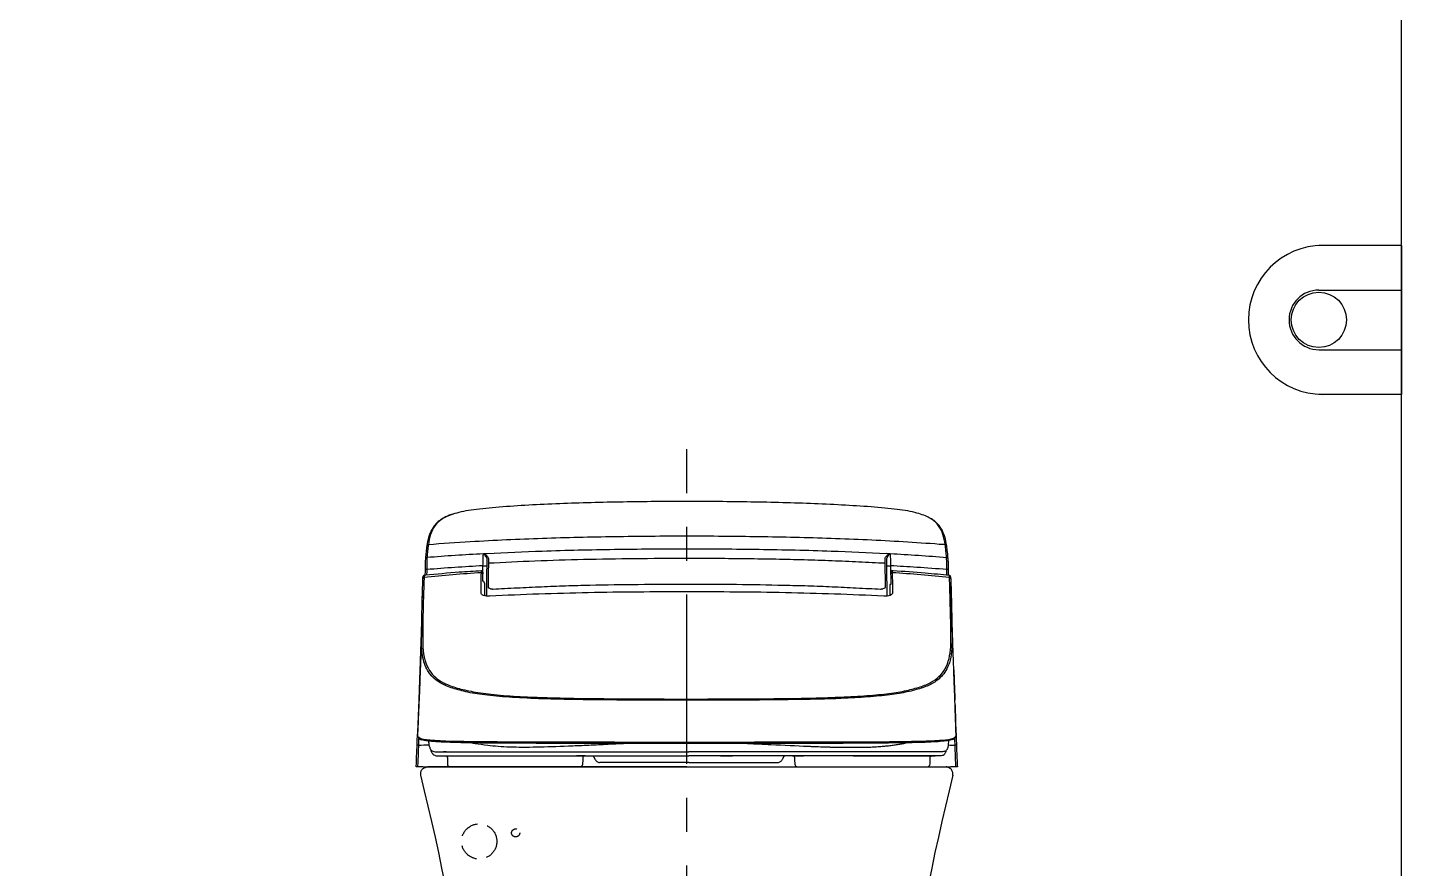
# Model space of a CAD drawing. Extents: x 5956 to 12061, y 2783 to 5292.
# Drawn here: x 10340 to 11354, y 3417 to 4038 of the extents above; entities that cross this region are included whole.
import ezdxf

# ---------------------------------------------------------------- set-up
doc = ezdxf.new("R2010")
doc.units = 0
doc.header["$LTSCALE"] = 20
doc.header["$MEASUREMENT"] = 0
doc.linetypes.add('CENTER', pattern=[2, 1.25, -0.25, 0.25, -0.25])
doc.linetypes.add('HIDDEN', pattern=[0.375, 0.25, -0.125])
doc.layers.get('0').update_dxf_attribs({"linetype": 'CONTINUOUS'})
for name, color, linetype in [('1', 7, 'CONTINUOUS'), ('4', 4, 'CONTINUOUS'), ('6', 6, 'CONTINUOUS'), ('66', 7, 'CONTINUOUS')]:
    doc.layers.add(name, color=color, linetype=linetype)

msp = doc.modelspace()

# ---------------------------------------------------------------- linework, layer by layer
at = {"color": 1, "linetype": 'CENTER', "ltscale": 5}
msp.add_line((10826.1, 3094), (10826.1, 3726.3), dxfattribs=at)
at = {"color": 7, "linetype": 'HIDDEN', "ltscale": 3}
for centre, radius in [((10672.9, 3436.8), 13), ((10699.8, 3443.1), 3)]:
    msp.add_circle(centre, radius, dxfattribs=at)
at = {"color": 7}
for centre, start, end in [((9081.6, 3098.5), 0.584, 14.0382), ((12570.7, 3098.5), 165.9618, 179.416)]:
    msp.add_arc(centre, 1595.9, start, end, dxfattribs=at)
msp.add_open_spline([(10629.8, 3485.6), (10629.8, 3485.9), (10629.7, 3486.6), (10629.7, 3487.7), (10630.1, 3488.8), (10630.7, 3489.9), (10631.6, 3490.7), (10632.6, 3491.3), (10633.7, 3491.7), (10634.4, 3491.8), (10634.7, 3491.8)], degree=3, knots=[0, 0, 0, 0, 0.114974, 0.238051, 0.367333, 0.500001, 0.632668, 0.76195, 0.885027, 1, 1, 1, 1], dxfattribs=at)
at = {"layer": '1', "color": 0, "linetype": 'Continuous'}
for p, q in [((10826.1, 3667.6), (10826.1, 3667.6)), ((10675.6, 3629), (10675.7, 3640.3)), ((10675.6, 3635.6), (10675.6, 3634.3)), ((10976.5, 3640.3), (10976.8, 3626.5)), ((10676.8, 3627.5), (10676.9, 3618.3)), ((10976.8, 3626.5), (10975.9, 3626.5)), ((10975.9, 3626.5), (10975.9, 3618.5)), ((10631.5, 3491.8), (10826.1, 3491.8)), ((10649.4, 3498.6), (10649.4, 3494)), ((10749.3, 3493.8), (10749.6, 3497)), ((10749.6, 3497), (10749.6, 3498.6)), ((10905.5, 3498.6), (10905.5, 3497)), ((10905.5, 3497), (10905.8, 3493.8)), ((11005.7, 3494), (11005.7, 3498.6))]:
    msp.add_line(p, q, dxfattribs=at)
for centre, start, end in [((10651.4, 3494), 180, 270), ((10747.3, 3494), 270, 355), ((10907.8, 3494), 185, 270), ((11003.7, 3494), 270, 0)]:
    msp.add_arc(centre, 2, start, end, dxfattribs=at)
for centre, major_axis, ratio, start_param, end_param in [((10634.5, 3645.7), (0.996, -0.085), 0.906954, 1.720585, 3.218825), ((11017.7, 3645.6), (-0.996, -0.085), 0.906975, 3.064339, 4.563118), ((10632.3, 3630.7), (0.999, -0.034), 0.896158, 1.691812, 3.142718), ((10634.2, 3637.5), (1, -0.014), 0.008726, 1.570915, 3.170336), ((10674.6, 3635.6), (-1, 0.017), 1, 3.141588, 4.82324), ((10675.7, 3640.3), (3, -0.04), 0.008726, 4.712497, 6.283185), ((10976.5, 3640.3), (-3, -0.04), 0.008726, 0, 1.570688), ((10977.6, 3635.6), (-1, -0.017), 1, 4.59077, 6.283184), ((10977.6, 3634.3), (1, 0.017), 0.905811, 1.496053, 3.141593), ((11018, 3637.5), (-1, -0.014), 0.008726, 3.112853, 4.71227), ((11019.9, 3630.7), (0.999, 0.034), 0.896158, 6.28206, 7.732966), ((10675.3, 3627.5), (1.5, 0.01), 0.99982, 6.280811, 7.85742), ((10628.1, 3507.7), (0.999, -0.039), 0.063377, 1.573245, 3.142595), ((11024.1, 3507.7), (-0.999, -0.039), 0.063377, 3.140591, 4.70994)]:
    msp.add_ellipse(centre, major_axis=major_axis, ratio=ratio, start_param=start_param, end_param=end_param, dxfattribs=at)
for points, knots in [([(10997.4, 3678.8), (10993.5, 3680), (10988.9, 3680.9), (10977.9, 3682.4), (10971.5, 3683), (10957.9, 3684.1), (10950.6, 3684.5), (10935.7, 3685.4), (10928, 3685.8), (10912.6, 3686.4), (10904.7, 3686.6), (10889.1, 3687.1), (10881.2, 3687.2), (10857.7, 3687.6), (10842, 3687.8), (10810.6, 3687.8), (10794.8, 3687.6), (10763.3, 3687.1), (10747.7, 3686.7), (10724.6, 3685.8), (10717, 3685.4), (10702, 3684.6), (10694.6, 3684.1), (10680.9, 3683), (10674.4, 3682.4), (10663.4, 3680.9), (10658.7, 3680), (10654.8, 3678.8)], [0, 0, 0, 0, 0.0625, 0.0625, 0.125, 0.125, 0.1875, 0.1875, 0.25, 0.25, 0.3125, 0.3125, 0.375, 0.375, 0.5, 0.5, 0.625, 0.625, 0.75, 0.75, 0.8125, 0.8125, 0.875, 0.875, 0.9375, 0.9375, 1, 1, 1, 1]), ([(10654.8, 3678.8), (10651, 3677.7), (10648.1, 3676.4), (10643.4, 3673.4), (10641.6, 3671.7), (10637.4, 3665.9), (10636.2, 3661.3), (10635.4, 3655.8)], [0, 0, 0, 0, 0.25, 0.25, 0.5, 0.5, 1, 1, 1, 1]), ([(10653.6, 3678.5), (10653.2, 3678.3), (10651.7, 3677.9), (10649.3, 3677), (10646.6, 3675.7), (10644.3, 3674.2), (10642.1, 3672.5), (10640.2, 3670.5), (10639, 3668.8), (10638.4, 3667.8), (10638.3, 3667.5)], [0, 0, 0, 0, 0.050617, 0.186187, 0.326082, 0.469861, 0.618907, 0.779893, 0.947737, 1, 1, 1, 1]), ([(11016.8, 3655.8), (11016, 3661.3), (11014.8, 3665.9), (11010.6, 3671.7), (11008.8, 3673.4), (11006.3, 3675), (11006.2, 3675.1), (11006, 3675.2)], [0, 0, 0, 0, 0.653192, 0.653192, 0.979788, 0.979788, 1, 1, 1, 1]), ([(11013.5, 3668.1), (11013.3, 3668.5), (11012.7, 3669.6), (11011.3, 3671.3), (11009.2, 3673.2), (11007.6, 3674.4), (11006.6, 3675), (11006.6, 3675)], [0, 0, 0, 0, 0.134632, 0.423435, 0.69843, 0.989, 1, 1, 1, 1]), ([(11016.8, 3655.8), (11015.4, 3655.9), (11013.9, 3656), (11003.6, 3656.8), (10994.7, 3657.4), (10968.2, 3659), (10950.4, 3659.8), (10914.9, 3661), (10897.1, 3661.4), (10861.6, 3661.9), (10843.9, 3662.1), (10808.3, 3662.1), (10790.6, 3661.9), (10755.1, 3661.4), (10737.3, 3661), (10701.8, 3659.8), (10684.1, 3659), (10656, 3657.3), (10645.7, 3656.6), (10635.4, 3655.8)], [0, 0, 0, 0, 0.011429, 0.011429, 0.081225, 0.081225, 0.220815, 0.220815, 0.360405, 0.360405, 0.499996, 0.499996, 0.639586, 0.639586, 0.779177, 0.779177, 0.918767, 0.918767, 1, 1, 1, 1]), ([(10633.5, 3645.7), (10633.6, 3647.3), (10633.7, 3648.9), (10634.1, 3652), (10634.3, 3653.5), (10634.5, 3654.9)], [0, 0, 0, 0, 0.500212, 0.500212, 1, 1, 1, 1]), ([(10635.4, 3655.8), (10635.4, 3655.8), (10635.4, 3655.8), (10635.2, 3654.4), (10635, 3652.9), (10634.7, 3649.8), (10634.5, 3648.2), (10634.4, 3646.6)], [0, 0, 0, 0, 0.000003, 0.000003, 0.500044, 0.500044, 1, 1, 1, 1]), ([(10678.8, 3649.4), (10692.3, 3650.2), (10705.9, 3650.7), (10737.2, 3651.8), (10754.9, 3652.2), (10790.5, 3652.7), (10808.3, 3652.8), (10843.9, 3652.8), (10861.7, 3652.7), (10897.3, 3652.2), (10915, 3651.8), (10946.3, 3650.7), (10959.9, 3650.2), (10973.4, 3649.4)], [0, 0, 0, 0, 0.137733, 0.137733, 0.318866, 0.318866, 0.5, 0.5, 0.681133, 0.681133, 0.862266, 0.862266, 1, 1, 1, 1]), ([(11017.8, 3646.5), (11017.7, 3648.2), (11017.5, 3649.8), (11017.2, 3652.9), (11017, 3654.4), (11016.8, 3655.8), (11016.8, 3655.8), (11016.8, 3655.8)], [0, 0, 0, 0, 0.499957, 0.499957, 0.999997, 0.999997, 1, 1, 1, 1]), ([(11017.7, 3654.9), (11017.9, 3653.5), (11018.1, 3652), (11018.5, 3648.9), (11018.6, 3647.3), (11018.7, 3645.7)], [0, 0, 0, 0, 0.499788, 0.499788, 1, 1, 1, 1]), ([(10633.2, 3637.5), (10633.2, 3639.2), (10633.2, 3640.9), (10633.3, 3643.8), (10633.4, 3644.9), (10633.5, 3645.7)], [0, 0, 0, 0, 0.5, 0.5, 1, 1, 1, 1]), ([(10634.4, 3646.6), (10634.3, 3645.8), (10634.3, 3644.5), (10634.2, 3641.3), (10634.2, 3639.4), (10634.2, 3637.5)], [0, 0, 0, 0, 0.5, 0.5, 1, 1, 1, 1]), ([(10675.7, 3640.3), (10675.8, 3642.2), (10675.8, 3644), (10675.9, 3647.2), (10676, 3648.5), (10676, 3649.3)], [0, 0, 0, 0, 0.5, 0.5, 1, 1, 1, 1]), ([(10676, 3649.3), (10676.9, 3648.8), (10677.8, 3648.2), (10679.2, 3647), (10679.7, 3646.3), (10679.7, 3645.5)], [0, 0, 0, 0, 0.5, 0.5, 1, 1, 1, 1]), ([(10678.8, 3644.7), (10678.8, 3645.6), (10678.4, 3646.4), (10677.3, 3648), (10676.6, 3648.7), (10676, 3649.3)], [0, 0, 0, 0, 0.5, 0.5, 1, 1, 1, 1]), ([(10972.5, 3642.1), (10966.1, 3642.4), (10953, 3643.1), (10933.1, 3643.9), (10912.7, 3644.6), (10891.7, 3645.1), (10870.4, 3645.4), (10848.5, 3645.6), (10820.8, 3645.7), (10787.9, 3645.5), (10750.5, 3644.9), (10714.5, 3643.8), (10691.1, 3642.7), (10679.7, 3642.1)], [0, 0, 0, 0, 0.066191, 0.133976, 0.203874, 0.275483, 0.348428, 0.423009, 0.499413, 0.631812, 0.760009, 0.882497, 1, 1, 1, 1]), ([(10679.7, 3645.5), (10679.7, 3645.3), (10679.7, 3645), (10679.7, 3644.3), (10679.7, 3643.8), (10679.7, 3643), (10679.7, 3642.5), (10679.7, 3642.1)], [0, 0, 0, 0, 0.251915, 0.251915, 0.625957, 0.625957, 1, 1, 1, 1]), ([(10972.5, 3645.5), (10972.5, 3646.3), (10973, 3647), (10974.4, 3648.2), (10975.3, 3648.8), (10976.2, 3649.3)], [0, 0, 0, 0, 0.5, 0.5, 1, 1, 1, 1]), ([(10972.5, 3642.1), (10972.5, 3642.4), (10972.5, 3642.7), (10972.5, 3643.8), (10972.5, 3644.7), (10972.5, 3645.5)], [0, 0, 0, 0, 0.251899, 0.251899, 1, 1, 1, 1]), ([(10976.2, 3649.3), (10975.6, 3648.7), (10974.9, 3648), (10973.9, 3646.4), (10973.4, 3645.6), (10973.4, 3644.7)], [0, 0, 0, 0, 0.5, 0.5, 1, 1, 1, 1]), ([(10976.2, 3649.3), (10976.2, 3648.5), (10976.3, 3647.2), (10976.4, 3644), (10976.4, 3642.2), (10976.5, 3640.3)], [0, 0, 0, 0, 0.5, 0.5, 1, 1, 1, 1]), ([(11018, 3637.5), (11018, 3639.4), (11018, 3641.3), (11017.9, 3644.5), (11017.9, 3645.7), (11017.8, 3646.5)], [0, 0, 0, 0, 0.5, 0.5, 1, 1, 1, 1]), ([(11018.7, 3645.7), (11018.8, 3644.9), (11018.9, 3643.8), (11019, 3640.9), (11019, 3639.2), (11019, 3637.5)], [0, 0, 0, 0, 0.5, 0.5, 1, 1, 1, 1]), ([(10633.1, 3566.7), (10631.6, 3570.3), (10630.8, 3574.4), (10630.3, 3582.5), (10630.3, 3586.2), (10630.4, 3594.1), (10630.5, 3598.2), (10630.7, 3611.3), (10631, 3620.8), (10631.3, 3630.7)], [0, 0, 0, 0, 0.255854, 0.255854, 0.44189, 0.44189, 0.627927, 0.627927, 1, 1, 1, 1]), ([(10632.2, 3631.6), (10631.9, 3621.7), (10631.6, 3612.2), (10631.3, 3599.2), (10631.3, 3595), (10631.2, 3587.2), (10631.1, 3583.5), (10631.8, 3573.3), (10633.3, 3567.7), (10638.6, 3559.3), (10642, 3556.3), (10646.5, 3553.9)], [0, 0, 0, 0, 0.261212, 0.261212, 0.391818, 0.391818, 0.522425, 0.522425, 0.783637, 0.783637, 1, 1, 1, 1]), ([(10632.2, 3633.1), (10632.1, 3633.1), (10632, 3633), (10631.7, 3632.9), (10631.6, 3632.7), (10631.5, 3632.6), (10631.4, 3632.4), (10631.4, 3632.3), (10631.4, 3632.3), (10631.4, 3632.2), (10631.4, 3632.2), (10631.4, 3632.2), (10631.4, 3632.2), (10631.4, 3632.1), (10631.4, 3632.1)], [0, 0, 0, 0, 0.10738, 0.207075, 0.291167, 0.361566, 0.417774, 0.456068, 0.4766, 0.494945, 0.521947, 0.577356, 0.756923, 1, 1, 1, 1]), ([(10674.5, 3636.5), (10669.1, 3636.2), (10655.3, 3635.3), (10641.2, 3634.1), (10632.6, 3633.2), (10632.3, 3633.2)], [0, 0, 0, 0, 0.385248, 0.978914, 1, 1, 1, 1]), ([(11018, 3637.5), (11010.6, 3638.1), (11003.2, 3638.6), (10989.4, 3639.5), (10982.9, 3639.9), (10976.5, 3640.3)], [0, 0, 0, 0, 0.535674, 0.535674, 1, 1, 1, 1]), ([(11019.9, 3633.2), (11014, 3633.7), (11000.2, 3635), (10986.1, 3636.1), (10977.9, 3636.6), (10977.7, 3636.6)], [0, 0, 0, 0, 0.422631, 0.982017, 1, 1, 1, 1]), ([(11019, 3637.5), (11019, 3636.8), (11019, 3636.2), (11019.1, 3634.7), (11019.1, 3634), (11019.1, 3633.2)], [0, 0, 0, 0, 0.46814, 0.46814, 1, 1, 1, 1]), ([(11020.8, 3632.1), (11020.8, 3632.1), (11020.8, 3632.1), (11020.8, 3632.2), (11020.8, 3632.2), (11020.8, 3632.2), (11020.8, 3632.3), (11020.8, 3632.4), (11020.7, 3632.6), (11020.6, 3632.8), (11020.3, 3633), (11020.1, 3633.1), (11020, 3633.1)], [0, 0, 0, 0, 0.217421, 0.441288, 0.500545, 0.534316, 0.555505, 0.579757, 0.643617, 0.773985, 0.887358, 1, 1, 1, 1]), ([(10679.4, 3624.5), (10679.4, 3624.5), (10679.5, 3624.3), (10679.7, 3624.1), (10680.1, 3623.8), (10680.8, 3623.5), (10681.6, 3623.3), (10682.1, 3623.2), (10682.6, 3623.1), (10683, 3623.1), (10683.1, 3623.1)], [0, 0, 0, 0, 0.092648, 0.192303, 0.3025, 0.586789, 0.698617, 0.817948, 0.923745, 1, 1, 1, 1]), ([(10971.5, 3617.8), (10959.4, 3618.5), (10947.3, 3619), (10923.1, 3619.8), (10911, 3620.1), (10874.6, 3620.9), (10850.4, 3621), (10801.9, 3621), (10777.6, 3620.9), (10741.2, 3620.1), (10729.1, 3619.8), (10704.9, 3619), (10692.8, 3618.5), (10680.7, 3617.8)], [0, 0, 0, 0, 0.125, 0.125, 0.25, 0.25, 0.5, 0.5, 0.75, 0.75, 0.875, 0.875, 1, 1, 1, 1]), ([(10683.1, 3623.1), (10685.9, 3623.3), (10691.9, 3623.6), (10703.8, 3624.1), (10718.8, 3624.9), (10733.7, 3625.5), (10745.7, 3625.8), (10775.4, 3626.5), (10814.5, 3626.9), (10862.2, 3626.7), (10889, 3626.2), (10906.5, 3625.8), (10918.5, 3625.5), (10933.4, 3624.9), (10948.4, 3624.1), (10960.3, 3623.5), (10966.3, 3623.3), (10969.1, 3623.1)], [0, 0, 0, 0, 0.029831, 0.062543, 0.125097, 0.187627, 0.218876, 0.250123, 0.499987, 0.628375, 0.749862, 0.781072, 0.812356, 0.874894, 0.937459, 0.970167, 1, 1, 1, 1]), ([(10969.1, 3623.1), (10969.2, 3623.1), (10969.6, 3623.1), (10970.1, 3623.2), (10970.6, 3623.3), (10971.4, 3623.5), (10972.2, 3623.8), (10972.7, 3624.2), (10972.7, 3624.4), (10972.8, 3624.5)], [0, 0, 0, 0, 0.075645, 0.181402, 0.299122, 0.412119, 0.695985, 0.857094, 1, 1, 1, 1]), ([(10630.9, 3618.5), (10630.9, 3618.5), (10630.9, 3618.5), (10630.9, 3618.4), (10630.9, 3618.4), (10630.9, 3618.2), (10630.9, 3618.1), (10630.9, 3617.9), (10630.9, 3617.8), (10630.9, 3617.6), (10630.9, 3617.5), (10630.9, 3617.3), (10630.9, 3617.2), (10630.9, 3617), (10630.9, 3616.9), (10630.9, 3616.7), (10630.9, 3616.6), (10630.9, 3616.5), (10630.9, 3616.5), (10630.9, 3616.5), (10630.9, 3616.5), (10630.9, 3616.5)], [0, 0, 0, 0, 0.107366, 0.107366, 0.214731, 0.214731, 0.322124, 0.322124, 0.429574, 0.429574, 0.537075, 0.537075, 0.6446, 0.6446, 0.752109, 0.752109, 0.85957, 0.85957, 0.966973, 0.966973, 1, 1, 1, 1]), ([(10680.7, 3617.8), (10678.9, 3617.7), (10677.2, 3617.9), (10674.8, 3618.9), (10674.2, 3619.6), (10674.3, 3620.3)], [0, 0, 0, 0, 0.5, 0.5, 1, 1, 1, 1]), ([(10978, 3620.3), (10978, 3619.6), (10977.4, 3618.9), (10975, 3618), (10973.3, 3617.7), (10971.5, 3617.8)], [0, 0, 0, 0, 0.5, 0.5, 1, 1, 1, 1]), ([(11006.1, 3554.1), (11008.4, 3555.4), (11010.5, 3556.8), (11015.9, 3562), (11018.3, 3566.4), (11020.3, 3574.5), (11020.7, 3577.4), (11021.1, 3583.7), (11021, 3587.1), (11020.9, 3598), (11020.8, 3606), (11020.5, 3614.6)], [0, 0, 0, 0, 0.137218, 0.137218, 0.424812, 0.424812, 0.568609, 0.568609, 0.712406, 0.712406, 1, 1, 1, 1]), ([(11021.4, 3613.5), (11021.6, 3604.9), (11021.8, 3596.9), (11021.9, 3586.1), (11021.9, 3582.6), (11021.5, 3576.3), (11021.1, 3573.4), (11020.1, 3569.4), (11019.7, 3568.1), (11019.2, 3566.9)], [0, 0, 0, 0, 0.444863, 0.444863, 0.667294, 0.667294, 0.889726, 0.889726, 1, 1, 1, 1]), ([(11021.4, 3613.5), (11021.4, 3613.7), (11021.4, 3613.8), (11021.3, 3614), (11021.2, 3614.2), (11021, 3614.4), (11020.9, 3614.4), (11020.7, 3614.5), (11020.6, 3614.6), (11020.5, 3614.6)], [0, 0, 0, 0, 0.266094, 0.266094, 0.532998, 0.532998, 0.785782, 0.785782, 1, 1, 1, 1]), ([(11022.8, 3573.7), (11022.7, 3575.9), (11022.6, 3578), (11022.2, 3591.3), (11021.8, 3602.4), (11021.4, 3613.5)], [0, 0, 0, 0, 0.16372, 0.16372, 1, 1, 1, 1]), ([(10630.5, 3605.1), (10630.4, 3600.1), (10630.2, 3595.2), (10629.9, 3585.5), (10629.7, 3580.7), (10629.4, 3571.9), (10629.3, 3567.7), (10629, 3560), (10628.9, 3556.6), (10628.8, 3553.6)], [0, 0, 0, 0, 0.25, 0.25, 0.5, 0.5, 0.75, 0.75, 1, 1, 1, 1]), ([(10630.4, 3595.9), (10630.4, 3593.8), (10630.3, 3590.1), (10630.1, 3584.5), (10630, 3579.4), (10629.8, 3573.4), (10629.5, 3566.5), (10629.2, 3558.5), (10628.9, 3550.4), (10628.5, 3541.4), (10628.1, 3531.4), (10627.7, 3522.7), (10627.5, 3517.6), (10627.4, 3516.1)], [0, 0, 0, 0, 0.119074, 0.200684, 0.275859, 0.345698, 0.44284, 0.5341, 0.622518, 0.710308, 0.82851, 0.948889, 1, 1, 1, 1]), ([(10826.1, 3541.1), (10814.7, 3541.1), (10803.6, 3541.1), (10787.2, 3541.1), (10781.8, 3541.2), (10771.1, 3541.2), (10765.8, 3541.3), (10750.6, 3541.4), (10741.1, 3541.6), (10727.9, 3541.8), (10723.7, 3542), (10715.7, 3542.2), (10711.9, 3542.4), (10700.8, 3542.9), (10694, 3543.3), (10681.7, 3544.4), (10676.2, 3545), (10669, 3546.1), (10666.7, 3546.5), (10662.5, 3547.4), (10660.6, 3547.9), (10655, 3549.3), (10651.6, 3550.4), (10642.7, 3554.1), (10638.3, 3557.5), (10634.5, 3563.5), (10633.7, 3565.1), (10633.1, 3566.7)], [0, 0, 0, 0, 0.09412, 0.09412, 0.14118, 0.14118, 0.18824, 0.18824, 0.282361, 0.282361, 0.329421, 0.329421, 0.376481, 0.376481, 0.470601, 0.470601, 0.564721, 0.564721, 0.611781, 0.611781, 0.658841, 0.658841, 0.752962, 0.752962, 0.941202, 0.941202, 1, 1, 1, 1]), ([(11019.2, 3566.9), (11017.8, 3563.2), (11015.8, 3560.1), (11011.1, 3555.7), (11008.9, 3554.2), (11003.9, 3551.6), (11001, 3550.5), (10994.7, 3548.6), (10991.3, 3547.7), (10983.5, 3546.1), (10979, 3545.4), (10969, 3544.2), (10963.4, 3543.7), (10951.1, 3542.9), (10944.5, 3542.5), (10933.8, 3542.1), (10930.1, 3542), (10922.4, 3541.8), (10918.3, 3541.7), (10905.6, 3541.5), (10896.6, 3541.4), (10882.3, 3541.2), (10877.3, 3541.2), (10867.3, 3541.2), (10862.3, 3541.1), (10847, 3541.1), (10836.6, 3541.1), (10826.1, 3541.1)], [0, 0, 0, 0, 0.130755, 0.130755, 0.217679, 0.217679, 0.304604, 0.304604, 0.391528, 0.391528, 0.478453, 0.478453, 0.565377, 0.565377, 0.652302, 0.652302, 0.695764, 0.695764, 0.739226, 0.739226, 0.826151, 0.826151, 0.869613, 0.869613, 0.913075, 0.913075, 1, 1, 1, 1]), ([(11024.4, 3527.8), (11024.3, 3531.8), (11024, 3540.8), (11023.6, 3551.8), (11023.3, 3558.7), (11023.3, 3560.7)], [0, 0, 0, 0, 0.360507, 0.814913, 1, 1, 1, 1]), ([(10628.8, 3553.6), (10628.6, 3550.3), (10628.5, 3547.1), (10628.3, 3540.9), (10628.2, 3537.9), (10627.9, 3530), (10627.7, 3526), (10627.5, 3520.4), (10627.4, 3518.4), (10627.4, 3515.7), (10627.3, 3514.9), (10627.7, 3514.3)], [0, 0, 0, 0, 0.125455, 0.125455, 0.250911, 0.250911, 0.501822, 0.501822, 0.752733, 0.752733, 1, 1, 1, 1]), ([(10646.5, 3553.9), (10647.4, 3553.5), (10648.4, 3553), (10652.4, 3551.3), (10655.7, 3550.3), (10661.3, 3548.8), (10663.2, 3548.4), (10667.4, 3547.5), (10669.6, 3547.1), (10676.8, 3546), (10682.3, 3545.3), (10694.6, 3544.2), (10701.3, 3543.8), (10712.3, 3543.3), (10716.2, 3543.2), (10724.1, 3542.9), (10728.3, 3542.8), (10741.4, 3542.5), (10750.9, 3542.3), (10766, 3542.2), (10771.3, 3542.1), (10781.9, 3542.1), (10787.3, 3542), (10803.7, 3542), (10814.8, 3541.9), (10826.1, 3541.9)], [0, 0, 0, 0, 0.041157, 0.041157, 0.161013, 0.161013, 0.22094, 0.22094, 0.280868, 0.280868, 0.400723, 0.400723, 0.520579, 0.520579, 0.580506, 0.580506, 0.640434, 0.640434, 0.760289, 0.760289, 0.820217, 0.820217, 0.880145, 0.880145, 1, 1, 1, 1]), ([(10826.1, 3541.9), (10836.6, 3541.9), (10847, 3542), (10862.2, 3542), (10867.2, 3542), (10877.2, 3542.1), (10882.1, 3542.1), (10896.4, 3542.3), (10905.3, 3542.4), (10918, 3542.6), (10922.1, 3542.7), (10929.8, 3542.9), (10933.5, 3543.1), (10944.1, 3543.5), (10950.7, 3543.8), (10962.9, 3544.7), (10968.5, 3545.2), (10978.5, 3546.4), (10982.9, 3547.1), (10990.7, 3548.7), (10994, 3549.6), (11000.3, 3551.5), (11003.2, 3552.6), (11005.8, 3554), (11005.9, 3554), (11006.1, 3554.1)], [0, 0, 0, 0, 0.110549, 0.110549, 0.165824, 0.165824, 0.221098, 0.221098, 0.331647, 0.331647, 0.386922, 0.386922, 0.442197, 0.442197, 0.552746, 0.552746, 0.663295, 0.663295, 0.773844, 0.773844, 0.884393, 0.884393, 0.994942, 0.994942, 1, 1, 1, 1]), ([(11024.7, 3514.6), (11024.9, 3515.2), (11024.8, 3516), (11024.8, 3518.5), (11024.7, 3520.4), (11024.6, 3524.3), (11024.5, 3525.9), (11024.4, 3527.7)], [0, 0, 0, 0, 0.380789, 0.380789, 0.794286, 0.794286, 1, 1, 1, 1]), ([(11024.8, 3516.6), (11024.8, 3516.6), (11024.8, 3516.6), (11024.8, 3516.9), (11024.8, 3517.7), (11024.7, 3519), (11024.7, 3520.4), (11024.7, 3521.4), (11024.7, 3521.7)], [0, 0, 0, 0, 0.058926, 0.262536, 0.473047, 0.694335, 0.93103, 1, 1, 1, 1]), ([(10627.1, 3507.7), (10627.1, 3510), (10627.2, 3512.2), (10627.3, 3514.7), (10627.4, 3515.4), (10627.4, 3516)], [0, 0, 0, 0, 0.710358, 0.710358, 1, 1, 1, 1]), ([(10627.7, 3514.3), (10627.8, 3513.7), (10628, 3513.3), (10628.6, 3512.7), (10629.4, 3512.2), (10630, 3512), (10630.4, 3511.9)], [0, 0, 0, 0, 0.005811, 0.414191, 0.824616, 1, 1, 1, 1]), ([(10627.7, 3514.3), (10627.7, 3514.3), (10627.7, 3514.3), (10628.5, 3513), (10630.5, 3512.5), (10637.4, 3511.6), (10642.2, 3511.3), (10651.5, 3510.9), (10654.9, 3510.8), (10662.4, 3510.7), (10666.7, 3510.6), (10676.7, 3510.5), (10682.3, 3510.5), (10694.9, 3510.4), (10701.7, 3510.3), (10716.4, 3510.3), (10724.2, 3510.3), (10741.8, 3510.3), (10751.3, 3510.3), (10771.3, 3510.2), (10782.1, 3510.2), (10803.8, 3510.2), (10814.8, 3510.2), (10826.1, 3510.2)], [0, 0, 0, 0, 0.001209, 0.001209, 0.167674, 0.167674, 0.334139, 0.334139, 0.417372, 0.417372, 0.500604, 0.500604, 0.583837, 0.583837, 0.66707, 0.66707, 0.750302, 0.750302, 0.833535, 0.833535, 0.916767, 0.916767, 1, 1, 1, 1]), ([(10826.1, 3509.1), (10814.9, 3509.1), (10803.8, 3509.1), (10782.2, 3509.1), (10771.4, 3509.1), (10751.4, 3509.1), (10742, 3509.2), (10724.5, 3509.2), (10716.7, 3509.2), (10702, 3509.3), (10695.3, 3509.3), (10682.8, 3509.4), (10677.2, 3509.4), (10667.3, 3509.6), (10663, 3509.6), (10655.6, 3509.8), (10652.2, 3509.9), (10643, 3510.2), (10638.2, 3510.5), (10633, 3511.2), (10631.5, 3511.5), (10630.4, 3511.9)], [0, 0, 0, 0, 0.090047, 0.090047, 0.180093, 0.180093, 0.27014, 0.27014, 0.360186, 0.360186, 0.450233, 0.450233, 0.54028, 0.54028, 0.630326, 0.630326, 0.720373, 0.720373, 0.900466, 0.900466, 1, 1, 1, 1]), ([(10636.4, 3506.4), (10636.2, 3506.7), (10636.1, 3507.1), (10635.9, 3508.4), (10635.8, 3509.5), (10635.8, 3510.8)], [0, 0, 0, 0, 0.317262, 0.317262, 1, 1, 1, 1]), ([(10785.7, 3509.3), (10784.2, 3509.2), (10777.6, 3508.9), (10766.2, 3508.3), (10751.9, 3507.6), (10734.1, 3506.9), (10718.6, 3506.3), (10704.8, 3506.2), (10695.3, 3506.4), (10686.7, 3506.8), (10678.2, 3507.7), (10671.8, 3508.6), (10668.3, 3509.3), (10667.4, 3509.4)], [0, 0, 0, 0, 0.02526, 0.114515, 0.204018, 0.294134, 0.474171, 0.563887, 0.654216, 0.742676, 0.835114, 0.958645, 1, 1, 1, 1]), ([(10826.1, 3510.2), (10836.6, 3510.2), (10847.1, 3510.2), (10867.5, 3510.2), (10877.4, 3510.2), (10896.3, 3510.3), (10905.5, 3510.3), (10918, 3510.3), (10922, 3510.3), (10929.7, 3510.3), (10933.3, 3510.3), (10943.9, 3510.3), (10950.6, 3510.3), (10963, 3510.4), (10968.7, 3510.4), (10978.9, 3510.5), (10983.5, 3510.6), (10991.6, 3510.7), (10995.1, 3510.8), (11004.7, 3511), (11010, 3511.3), (11018.2, 3511.9), (11021.1, 3512.3), (11023.8, 3513.4), (11024.3, 3513.9), (11024.6, 3514.5), (11024.7, 3514.6), (11024.7, 3514.6)], [0, 0, 0, 0, 0.076458, 0.076458, 0.152916, 0.152916, 0.229374, 0.229374, 0.267603, 0.267603, 0.305831, 0.305831, 0.382289, 0.382289, 0.458747, 0.458747, 0.535205, 0.535205, 0.611663, 0.611663, 0.764579, 0.764579, 0.917494, 0.917494, 0.993952, 0.993952, 1, 1, 1, 1]), ([(11022.2, 3512.1), (11022.1, 3512.1), (11022, 3512), (11020.2, 3511.3), (11017.3, 3510.9), (11009.1, 3510.2), (11003.9, 3510), (10994.3, 3509.7), (10990.9, 3509.7), (10982.8, 3509.5), (10978.2, 3509.5), (10968, 3509.4), (10962.4, 3509.3), (10950.1, 3509.3), (10943.4, 3509.2), (10932.9, 3509.2), (10929.2, 3509.2), (10921.7, 3509.2), (10917.7, 3509.2), (10905.2, 3509.2), (10896.1, 3509.1), (10877.2, 3509.1), (10867.4, 3509.1), (10847, 3509.1), (10836.6, 3509.1), (10826.1, 3509.1)], [0, 0, 0, 0, 0.008186, 0.008186, 0.173488, 0.173488, 0.338791, 0.338791, 0.421442, 0.421442, 0.504093, 0.504093, 0.586744, 0.586744, 0.669395, 0.669395, 0.710721, 0.710721, 0.752047, 0.752047, 0.834698, 0.834698, 0.917349, 0.917349, 1, 1, 1, 1]), ([(10871, 3509.2), (10876.8, 3508.9), (10882.6, 3508.6), (10897.8, 3507.9), (10907.1, 3507.4), (10916.6, 3507.1), (10917.7, 3507), (10919.7, 3506.9), (10920.7, 3506.9), (10923.8, 3506.8), (10925.8, 3506.7), (10928.7, 3506.6), (10929.6, 3506.6), (10931.6, 3506.5), (10932.5, 3506.5), (10935.3, 3506.4), (10937.1, 3506.4), (10939.8, 3506.3), (10940.7, 3506.3), (10942.4, 3506.3), (10943.3, 3506.3), (10945.8, 3506.3), (10947.5, 3506.3), (10952.5, 3506.3), (10955.6, 3506.3), (10959.4, 3506.4), (10960.2, 3506.4), (10961.6, 3506.5), (10962.3, 3506.5), (10964.5, 3506.6), (10965.9, 3506.7), (10967.9, 3506.9), (10968.6, 3506.9), (10969.9, 3507), (10970.6, 3507.1), (10971.9, 3507.2), (10972.5, 3507.2), (10973.7, 3507.4), (10974.4, 3507.4), (10975.6, 3507.6), (10976.2, 3507.6), (10977.3, 3507.8), (10977.9, 3507.8), (10979.6, 3508.1), (10980.7, 3508.2), (10982.4, 3508.5), (10982.9, 3508.6), (10983.9, 3508.7), (10984.4, 3508.8), (10985.4, 3509), (10985.9, 3509.1), (10986.9, 3509.3), (10987.4, 3509.3), (10987.9, 3509.5), (10988, 3509.5), (10988.1, 3509.5)], [0, 0, 0, 0, 0.103576, 0.103576, 0.28214, 0.28214, 0.30446, 0.30446, 0.326781, 0.326781, 0.371422, 0.371422, 0.393742, 0.393742, 0.416063, 0.416063, 0.460704, 0.460704, 0.483024, 0.483024, 0.505344, 0.505344, 0.549985, 0.549985, 0.639267, 0.639267, 0.661588, 0.661588, 0.683908, 0.683908, 0.728549, 0.728549, 0.750869, 0.750869, 0.77319, 0.77319, 0.79551, 0.79551, 0.817831, 0.817831, 0.840151, 0.840151, 0.862472, 0.862472, 0.907113, 0.907113, 0.929433, 0.929433, 0.951753, 0.951753, 0.974074, 0.974074, 0.996394, 0.996394, 1, 1, 1, 1]), ([(11018.9, 3506.3), (11019, 3506.7), (11019.1, 3507), (11019.4, 3508.5), (11019.4, 3509.7), (11019.4, 3511.2)], [0, 0, 0, 0, 0.300296, 0.300296, 1, 1, 1, 1]), ([(11022.2, 3512.1), (11022.9, 3512.3), (11023.5, 3512.6), (11024.2, 3513.3), (11024.5, 3513.9), (11024.7, 3514.6)], [0, 0, 0, 0, 0.300811, 0.686935, 1, 1, 1, 1]), ([(11024.7, 3518.1), (11024.8, 3517.3), (11024.8, 3515.8), (11025, 3512.2), (11025.1, 3510), (11025.1, 3507.7)], [0, 0, 0, 0, 0.5, 0.5, 1, 1, 1, 1]), ([(10626.4, 3491.8), (10626.5, 3492.4), (10626.5, 3493.1), (10626.6, 3496.4), (10626.7, 3499.1), (10626.9, 3503.7), (10627, 3505.7), (10627.1, 3507.7)], [0, 0, 0, 0, 0.124882, 0.124882, 0.624411, 0.624411, 1, 1, 1, 1]), ([(10628.1, 3507.7), (10627.9, 3504), (10627.8, 3500.3), (10627.6, 3495), (10627.5, 3493.4), (10627.4, 3491.8)], [0, 0, 0, 0, 0.697255, 0.697255, 1, 1, 1, 1]), ([(10636.4, 3506.4), (10636.5, 3505.9), (10636.6, 3505.3), (10637.1, 3504.6), (10637.8, 3503.8), (10638.2, 3503.6), (10638.8, 3503.4)], [0, 0, 0, 0, 0.065069, 0.451995, 0.824419, 1, 1, 1, 1]), ([(10638.3, 3502), (10638.6, 3501.5), (10639, 3501), (10639.5, 3500.7), (10640.4, 3500.3), (10640.4, 3500.3)], [0, 0, 0, 0, 0.170114, 0.906849, 1, 1, 1, 1]), ([(10638.8, 3503.4), (10639.7, 3503), (10640.8, 3503), (10645.3, 3503), (10649.6, 3503), (10658.1, 3503), (10661.2, 3503), (10668.4, 3503), (10672.5, 3503), (10681.9, 3503), (10687.2, 3503), (10698.9, 3503), (10705.5, 3503), (10719.7, 3503), (10727.3, 3503), (10739.9, 3503), (10744.3, 3503), (10753.5, 3503), (10758.3, 3503), (10773.2, 3503), (10783.5, 3503), (10799.8, 3503), (10805.4, 3503), (10816.4, 3503), (10822, 3503), (10827.6, 3503)], [0, 0, 0, 0, 0.090537, 0.090537, 0.27243, 0.27243, 0.363376, 0.363376, 0.454322, 0.454322, 0.545269, 0.545269, 0.636215, 0.636215, 0.727161, 0.727161, 0.772634, 0.772634, 0.818107, 0.818107, 0.909054, 0.909054, 0.954527, 0.954527, 1, 1, 1, 1]), ([(10640.4, 3500.3), (10640.9, 3500.1), (10641.4, 3500), (10643.3, 3500), (10644.8, 3500), (10650.1, 3500), (10654.9, 3500), (10666.8, 3500), (10674.2, 3500), (10693.4, 3500), (10705.2, 3500), (10725.9, 3500), (10733.3, 3500), (10749.6, 3500), (10758.5, 3500), (10777.1, 3500), (10787, 3500), (10807, 3500), (10817.2, 3500), (10827.5, 3500)], [0, 0, 0, 0, 0.048511, 0.048511, 0.13501, 0.13501, 0.308008, 0.308008, 0.481006, 0.481006, 0.654004, 0.654004, 0.740503, 0.740503, 0.827002, 0.827002, 0.913501, 0.913501, 1, 1, 1, 1]), ([(10648.7, 3499.9), (10648.7, 3499.9), (10648.7, 3499.9), (10648.7, 3499.9), (10648.9, 3499.8), (10649, 3499.6), (10649.2, 3499.4), (10649.4, 3499), (10649.4, 3498.8), (10649.4, 3498.6)], [0, 0, 0, 0, 0.03972, 0.228342, 0.39677, 0.551956, 0.701391, 0.850458, 1, 1, 1, 1]), ([(10694.8, 3500), (10695.3, 3500), (10696.2, 3500), (10698.2, 3500), (10699.9, 3500), (10701.1, 3500), (10701.2, 3500)], [0, 0, 0, 0, 0.234117, 0.468599, 0.932798, 1, 1, 1, 1]), ([(10744.3, 3500), (10745, 3500), (10746.5, 3500), (10748.3, 3500), (10749.8, 3500), (10751, 3500), (10751.3, 3500), (10749.6, 3500), (10746.9, 3500), (10745, 3500), (10744.7, 3500)], [0, 0, 0, 0, 0.096185, 0.192893, 0.287974, 0.382541, 0.569548, 0.762744, 0.952644, 1, 1, 1, 1]), ([(10749.6, 3498.5), (10749.6, 3498.6), (10749.6, 3498.6), (10749.6, 3498.7), (10749.6, 3499), (10749.7, 3499.2), (10749.7, 3499.5), (10749.7, 3499.6), (10749.7, 3499.6)], [0, 0, 0, 0, 0.025302, 0.052765, 0.119818, 0.323742, 0.638812, 1, 1, 1, 1]), ([(11014.7, 3500.3), (11014.2, 3500.1), (11013.7, 3500), (11011.8, 3500), (11010.3, 3500), (11005, 3500), (11000.2, 3500), (10988.3, 3500), (10980.9, 3500), (10961.7, 3500), (10949.9, 3500), (10929.2, 3500), (10921.8, 3500), (10905.5, 3500), (10896.6, 3500), (10878, 3500), (10868.1, 3500), (10848.1, 3500), (10837.9, 3500), (10827.5, 3500)], [0, 0, 0, 0, 0.048202, 0.048202, 0.134729, 0.134729, 0.307784, 0.307784, 0.480838, 0.480838, 0.653892, 0.653892, 0.740419, 0.740419, 0.826946, 0.826946, 0.913473, 0.913473, 1, 1, 1, 1]), ([(11016.4, 3503.4), (11015.5, 3503), (11014.4, 3503), (11010, 3503), (11005.6, 3503), (10997.2, 3503), (10994, 3503), (10986.8, 3503), (10982.8, 3503), (10973.3, 3503), (10968.1, 3503), (10956.3, 3503), (10949.7, 3503), (10935.5, 3503), (10927.9, 3503), (10915.4, 3503), (10911, 3503), (10901.8, 3503), (10896.9, 3503), (10882.1, 3503), (10871.7, 3503), (10855.4, 3503), (10849.9, 3503), (10838.8, 3503), (10833.2, 3503), (10827.6, 3503)], [0, 0, 0, 0, 0.089232, 0.089232, 0.271385, 0.271385, 0.362462, 0.362462, 0.453539, 0.453539, 0.544616, 0.544616, 0.635693, 0.635693, 0.72677, 0.72677, 0.772308, 0.772308, 0.817846, 0.817846, 0.908923, 0.908923, 0.954462, 0.954462, 1, 1, 1, 1]), ([(10850.9, 3500), (10853.6, 3500), (10856.3, 3500), (10859.2, 3500), (10859.5, 3500), (10859.9, 3500)], [0, 0, 0, 0, 0.876202, 0.876202, 1, 1, 1, 1]), ([(10910.8, 3500), (10910.8, 3500), (10910.8, 3500), (10910.8, 3500), (10910.8, 3500), (10910.8, 3500), (10910.8, 3500), (10910.8, 3500), (10910.7, 3500), (10910.7, 3500), (10910.4, 3500), (10909.8, 3500), (10908.5, 3500), (10906.2, 3500), (10905, 3500), (10904.5, 3500), (10904.5, 3500), (10904.5, 3500), (10904.5, 3500), (10904.5, 3500), (10904.5, 3500), (10904.5, 3500), (10904.5, 3500), (10904.5, 3500), (10904.4, 3500), (10904.3, 3500), (10904.2, 3500), (10904, 3500), (10904.1, 3500), (10904.7, 3500), (10905.4, 3500), (10905.9, 3500), (10905.9, 3500), (10905.9, 3500), (10905.9, 3500), (10905.9, 3500), (10905.9, 3500), (10905.9, 3500), (10905.9, 3500), (10906, 3500), (10906.1, 3500), (10906.3, 3500), (10906.7, 3500), (10907.6, 3500), (10909.5, 3500), (10911.3, 3500), (10912.3, 3500)], [0, 0, 0, 0, 0.000026, 0.000051, 0.000103, 0.000207, 0.000421, 0.00087, 0.001849, 0.004137, 0.010018, 0.026934, 0.081135, 0.178734, 0.35356, 0.353582, 0.353603, 0.353646, 0.353732, 0.353903, 0.354246, 0.354931, 0.356304, 0.359051, 0.36456, 0.37562, 0.397863, 0.442392, 0.52767, 0.622771, 0.707519, 0.707535, 0.70755, 0.707581, 0.707644, 0.707771, 0.708035, 0.708595, 0.709832, 0.712639, 0.718558, 0.729581, 0.7515, 0.792798, 0.884389, 1, 1, 1, 1]), ([(10905.3, 3499.8), (10905.2, 3499.7), (10905.2, 3499.7), (10905.3, 3499.4), (10905.5, 3499.1), (10905.5, 3498.8), (10905.5, 3498.6), (10905.5, 3498.5)], [0, 0, 0, 0, 0.246361, 0.582623, 0.827082, 0.920943, 1, 1, 1, 1]), ([(10960.3, 3500), (10959.7, 3500), (10958.5, 3500), (10956.7, 3500), (10954.8, 3500), (10953, 3500), (10951.2, 3500), (10949.8, 3500), (10949.1, 3500), (10948.9, 3500)], [0, 0, 0, 0, 0.158727, 0.316352, 0.473364, 0.630169, 0.787141, 0.944692, 1, 1, 1, 1]), ([(11005.7, 3498.6), (11005.7, 3498.8), (11005.7, 3499), (11005.9, 3499.4), (11006.1, 3499.6), (11006.2, 3499.8), (11006.4, 3499.9), (11006.4, 3499.9), (11006.4, 3499.9)], [0, 0, 0, 0, 0.148064, 0.295657, 0.443614, 0.597267, 0.764029, 1, 1, 1, 1]), ([(11014.7, 3500.3), (11014.7, 3500.3), (11015.8, 3500.8), (11016.3, 3501.2), (11016.5, 3501.5), (11016.8, 3502)], [0, 0, 0, 0, 0.254006, 0.934694, 1, 1, 1, 1]), ([(11016.4, 3503.4), (11016.4, 3503.4), (11017.3, 3503.6), (11017.9, 3504.2), (11018.5, 3505.1), (11018.7, 3505.7), (11018.9, 3506.3)], [0, 0, 0, 0, 0.067813, 0.436483, 0.825148, 1, 1, 1, 1]), ([(11024.8, 3491.8), (11024.7, 3493.4), (11024.6, 3495), (11024.4, 3500.3), (11024.3, 3504), (11024.1, 3507.7)], [0, 0, 0, 0, 0.302745, 0.302745, 1, 1, 1, 1]), ([(11025.1, 3507.7), (11025.2, 3507.1), (11025.2, 3506.4), (11025.3, 3503.1), (11025.4, 3500.4), (11025.5, 3497.4), (11025.6, 3497), (11025.6, 3495), (11025.7, 3493.4), (11025.8, 3491.8)], [0, 0, 0, 0, 0.124882, 0.124882, 0.624411, 0.624411, 0.698332, 0.698332, 1, 1, 1, 1]), ([(11025.2, 3507.3), (11025.2, 3507.3), (11025.2, 3507.3), (11025.2, 3507.3), (11025.2, 3507.3)], [0, 0, 0, 0, 0.134486, 1, 1, 1, 1]), ([(10627.4, 3491.8), (10627.3, 3491.8), (10627.2, 3491.8), (10627, 3491.8), (10626.9, 3491.8), (10626.7, 3491.8), (10626.7, 3491.8), (10626.5, 3491.8), (10626.5, 3491.8), (10626.4, 3491.8), (10626.4, 3491.8), (10626.4, 3491.8)], [0, 0, 0, 0, 0.214355, 0.214355, 0.428723, 0.428723, 0.642914, 0.642914, 0.857233, 0.857233, 1, 1, 1, 1]), ([(10758.3, 3497.6), (10758.5, 3497.2), (10759, 3496.5), (10759.8, 3495.7), (10760.7, 3495.2), (10761.4, 3495), (10761.7, 3495)], [0, 0, 0, 0, 0.239637, 0.485568, 0.738771, 1, 1, 1, 1]), ([(10827.5, 3495), (10824.1, 3495), (10820.7, 3495), (10813.9, 3495), (10810.5, 3495), (10800.6, 3495), (10794.5, 3495), (10783, 3495), (10778, 3495), (10771.5, 3495), (10769.6, 3495), (10765.6, 3495), (10763.7, 3495), (10761.9, 3495)], [0, 0, 0, 0, 0.125, 0.125, 0.25, 0.25, 0.5, 0.5, 0.75, 0.75, 0.875, 0.875, 1, 1, 1, 1]), ([(10826.1, 3491.8), (10835.6, 3491.8), (10845, 3491.8), (10858.8, 3491.8), (10863.4, 3491.8), (10872.4, 3491.8), (10876.9, 3491.8), (10890.1, 3491.8), (10898.4, 3491.8), (10914.1, 3491.8), (10921.6, 3491.8), (10941.9, 3491.8), (10953.7, 3491.8), (10974.3, 3491.8), (10982.6, 3491.8), (10992.3, 3491.8), (10995.2, 3491.8), (11000.7, 3491.8), (11003.1, 3491.8), (11009.8, 3491.8), (11013.3, 3491.8), (11018.3, 3491.8), (11019.9, 3491.8), (11020.8, 3491.8), (11020.8, 3491.8), (11020.7, 3491.8)], [0, 0, 0, 0, 0.066852, 0.066852, 0.100279, 0.100279, 0.133705, 0.133705, 0.200557, 0.200557, 0.26741, 0.26741, 0.401115, 0.401115, 0.53482, 0.53482, 0.601672, 0.601672, 0.668524, 0.668524, 0.802229, 0.802229, 0.935934, 0.935934, 1, 1, 1, 1]), ([(10827.5, 3495), (10831, 3495), (10834.4, 3495), (10841.2, 3495), (10844.6, 3495), (10854.5, 3495), (10860.6, 3495), (10872.1, 3495), (10877.1, 3495), (10883.6, 3495), (10885.5, 3495), (10889.5, 3495), (10891.4, 3495), (10893.2, 3495)], [0, 0, 0, 0, 0.125, 0.125, 0.25, 0.25, 0.5, 0.5, 0.75, 0.75, 0.875, 0.875, 1, 1, 1, 1]), ([(10893.4, 3495), (10893.7, 3495), (10894.4, 3495.2), (10895.3, 3495.7), (10896.1, 3496.5), (10896.6, 3497.2), (10896.8, 3497.6)], [0, 0, 0, 0, 0.261229, 0.514432, 0.760363, 1, 1, 1, 1]), ([(11025.8, 3491.8), (11025.8, 3491.8), (11025.7, 3491.8), (11025.7, 3491.8), (11025.6, 3491.8), (11025.5, 3491.8), (11025.4, 3491.8), (11025.2, 3491.8), (11025.1, 3491.8), (11024.9, 3491.8), (11024.8, 3491.8), (11024.8, 3491.8)], [0, 0, 0, 0, 0.215031, 0.215031, 0.430091, 0.430091, 0.644731, 0.644731, 0.858979, 0.858979, 1, 1, 1, 1])]:
    msp.add_open_spline(points, degree=3, knots=knots, dxfattribs=at)
for points, degree in [([(11006, 3675.2), (11003.7, 3676.6), (11001, 3677.8), (10997.4, 3678.8)], 3), ([(10634.5, 3654.9), (10635.1, 3659.6), (10636.1, 3663.6), (10638.1, 3667.1)], 3), ([(11013.7, 3667.7), (11015.9, 3664.1), (11017, 3659.8), (11017.7, 3654.9)], 3), ([(10635.4, 3655.8), (10634.9, 3655.8), (10634.5, 3655.4), (10634.5, 3654.9)], 3), ([(11016.8, 3655.8), (11017.3, 3655.8), (11017.7, 3655.3), (11017.7, 3654.9)], 3), ([(10634.4, 3646.6), (10648.2, 3647.7), (10662.1, 3648.6), (10676, 3649.3)], 3), ([(10676, 3649.3), (10676.9, 3649.3), (10677.9, 3649.4), (10678.8, 3649.4)], 3), ([(10678.5, 3623.6), (10678.6, 3629.3), (10678.6, 3635.1), (10678.7, 3641.2)], 3), ([(10678.7, 3641.2), (10678.7, 3642.4), (10678.7, 3643.5), (10678.8, 3644.7)], 3), ([(10679.7, 3642.1), (10679.6, 3636), (10679.5, 3630.2), (10679.4, 3624.5)], 3), ([(10972.8, 3624.5), (10972.7, 3630.2), (10972.6, 3636), (10972.5, 3642.1)], 3), ([(10973.4, 3649.5), (10974.3, 3649.4), (10975.3, 3649.4), (10976.2, 3649.3)], 3), ([(10973.4, 3644.7), (10973.5, 3643.5), (10973.5, 3642.4), (10973.5, 3641.2)], 3), ([(10973.5, 3641.2), (10973.6, 3635.1), (10973.6, 3629.3), (10973.7, 3623.6)], 3), ([(10976.2, 3649.3), (10990.1, 3648.6), (11004, 3647.6), (11017.8, 3646.5)], 3), ([(10631.3, 3630.7), (10631.4, 3631.4), (10631.4, 3631.9), (10631.4, 3632.1)], 3), ([(10631.4, 3632.1), (10631.4, 3632.2), (10631.4, 3632.2), (10631.4, 3632.2)], 3), ([(10674.5, 3635.2), (10660.4, 3634.2), (10646.3, 3633.1), (10632.2, 3631.6)], 3), ([(10632.3, 3633.1), (10632.3, 3633.1), (10632.3, 3632.6), (10632.2, 3631.6)], 3), ([(10633.1, 3633.3), (10633.1, 3634.7), (10633.2, 3636.1), (10633.2, 3637.5)], 3), ([(10634.2, 3637.5), (10634.2, 3636.1), (10634.1, 3634.7), (10634.1, 3633.4)], 3), ([(10675.7, 3640.3), (10661.9, 3639.5), (10648, 3638.6), (10634.2, 3637.5)], 3), ([(10674.3, 3620.3), (10674.3, 3625.1), (10674.4, 3630.1), (10674.5, 3635.2)], 3), ([(10674.5, 3635.2), (10674.5, 3636.1), (10674.5, 3636.6), (10674.5, 3636.6)], 3), ([(10976.6, 3634.3), (10976.6, 3635.1), (10976.6, 3635.6), (10976.6, 3635.6)], 3), ([(10977.7, 3636.6), (10977.7, 3636.6), (10977.7, 3636.1), (10977.7, 3635.2)], 3), ([(10977.7, 3635.2), (10977.8, 3630.1), (10977.9, 3625.1), (10978, 3620.3)], 3), ([(11020, 3631.6), (11005.9, 3633.1), (10991.8, 3634.2), (10977.7, 3635.2)], 3), ([(11018.1, 3633.3), (11018.1, 3634.7), (11018, 3636.1), (11018, 3637.5)], 3), ([(11020, 3631.6), (11019.9, 3632.6), (11019.9, 3633.1), (11019.9, 3633.1)], 3), ([(11020.5, 3614.6), (11020.4, 3620), (11020.2, 3625.7), (11020, 3631.6)], 3), ([(11020.8, 3632.1), (11020.8, 3631.9), (11020.8, 3631.4), (11020.9, 3630.7)], 3), ([(11020.9, 3630.7), (11021.1, 3624.8), (11021.3, 3619.1), (11021.4, 3613.5)], 3), ([(10678.4, 3618), (10678.5, 3619.9), (10678.5, 3621.8), (10678.5, 3623.6)], 3), ([(10973.7, 3623.6), (10973.7, 3621.8), (10973.8, 3619.9), (10973.8, 3618)], 3), ([(11022.8, 3573.7), (11021.9, 3599.5), (11021, 3625.6)], 2), ([(11023.3, 3560.7), (11023.1, 3565.1), (11023, 3569.4), (11022.8, 3573.7)], 3), ([(11023.2, 3563.6), (11023.3, 3561.6), (11023.3, 3559.6), (11023.4, 3557.7)], 3), ([(11023.4, 3557.7), (11023.6, 3552), (11023.8, 3546.4), (11024, 3541.1)], 3), ([(11024.1, 3537.7), (11024.3, 3530.7), (11024.5, 3524.1), (11024.7, 3518.1)], 3), ([(10628.3, 3513.2), (10628.2, 3511.6), (10628.1, 3509.7), (10628.1, 3507.7)], 3), ([(11024.1, 3507.7), (11024.1, 3509.7), (11024, 3511.5), (11024, 3513.2)], 3), ([(10636.1, 3507.8), (10633.4, 3507.8), (10630.7, 3507.7), (10628.1, 3507.7)], 3), ([(10638.3, 3502), (10637.9, 3502.5), (10637.6, 3503.2), (10637.4, 3504.2)], 3), ([(10645.6, 3500), (10673.5, 3500), (10701.3, 3500)], 2), ([(10648.6, 3503), (10647.9, 3503), (10647.3, 3503), (10646.6, 3503)], 3), ([(10677.5, 3500), (10683.3, 3500), (10689, 3500), (10694.8, 3500)], 3), ([(10756.9, 3500), (10758.3, 3497.6)], 1), ([(10896.8, 3497.6), (10898.2, 3500)], 1), ([(10909.1, 3500), (10907.9, 3500), (10906.7, 3500), (10905.5, 3500)], 3), ([(10948.8, 3500), (10979.1, 3500), (11009.5, 3500)], 2), ([(10977.6, 3500), (10971.8, 3500), (10966.1, 3500), (10960.3, 3500)], 3), ([(11012.5, 3503), (11011.7, 3503), (11010.8, 3503), (11009.8, 3503)], 3), ([(11016.8, 3502), (11017.2, 3502.4), (11017.5, 3503.1), (11017.6, 3504)], 3), ([(11024.1, 3507.7), (11022.5, 3507.7), (11020.8, 3507.7), (11019.1, 3507.8)], 3), ([(10631.3, 3491.8), (10627.4, 3491.8)], 1), ([(11024.8, 3491.8), (11021, 3491.8)], 1)]:
    msp.add_open_spline(points, degree=degree, dxfattribs=at)
at = {"layer": '4'}
for p, q in [((11353.6, 3876.8), (11292.6, 3876.8)), ((11353.6, 3876.8), (11353.6, 3766.8)), ((11292.6, 3843.8), (11353.6, 3843.8)), ((11292.6, 3799.8), (11353.6, 3799.8)), ((11353.6, 3766.8), (11292.6, 3766.8))]:
    msp.add_line(p, q, dxfattribs=at)
msp.add_circle((11292.6, 3821.8), 20.4, dxfattribs=at)
for centre, radius in [((11295.6, 3821.8), 55), ((11292.6, 3821.8), 22)]:
    msp.add_arc(centre, radius, 90, 270, dxfattribs=at)
at = {"layer": '6'}
msp.add_lwpolyline([(10426.1, 5036.8), (9426.1, 5036.8), (9426.1, 3111.8), (11353.6, 3111.8), (11353.6, 4136.8)], dxfattribs=at)
at = {"layer": '66', "color": 7, "linetype": 'Continuous'}
for points, degree, knots in [([(10826.1, 3491.8), (10797.4, 3491.8), (10770.8, 3491.8), (10755, 3491.8), (10740.1, 3491.8), (10732.8, 3491.8), (10725.8, 3491.8), (10714.7, 3491.8), (10704.4, 3491.8), (10694.4, 3491.8), (10686.1, 3491.8), (10674.2, 3491.8), (10665.6, 3491.8), (10656.2, 3491.8), (10649.4, 3491.8), (10642.9, 3491.8), (10639.2, 3491.8), (10638.6, 3491.8), (10634.7, 3491.8)], 2, [0, 0, 0, 0.1324372, 0.1324372, 0.2207287, 0.2207287, 0.2648745, 0.2648745, 0.3405529, 0.3405529, 0.4162313, 0.4162313, 0.5297489, 0.5297489, 0.6621861, 0.6621861, 0.7946234, 0.7946234, 0.8178923, 0.8178923, 0.8178923]), ([(10826.1, 3491.8), (10854.9, 3491.8), (10881.4, 3491.8), (10897.2, 3491.8), (10912.1, 3491.8), (10919.4, 3491.8), (10926.4, 3491.8), (10937.5, 3491.8), (10947.9, 3491.8), (10957.9, 3491.8), (10966.2, 3491.8), (10978.1, 3491.8), (10986.6, 3491.8), (10996, 3491.8), (11002.8, 3491.8), (11009.4, 3491.8), (11013, 3491.8), (11013.7, 3491.8), (11017.5, 3491.8)], 2, [0, 0, 0, 0.1324372, 0.1324372, 0.2207287, 0.2207287, 0.2648745, 0.2648745, 0.3405529, 0.3405529, 0.4162313, 0.4162313, 0.5297489, 0.5297489, 0.6621861, 0.6621861, 0.7946234, 0.7946234, 0.8188389, 0.8188389, 0.8188389]), ([(11022.4, 3485.6), (11022.5, 3485.9), (11022.6, 3486.6), (11022.5, 3487.7), (11022.1, 3488.8), (11021.5, 3489.9), (11020.6, 3490.7), (11019.6, 3491.3), (11018.6, 3491.7), (11017.9, 3491.8), (11017.5, 3491.8)], 3, [0, 0, 0, 0, 0.114974, 0.238051, 0.367333, 0.500001, 0.632668, 0.76195, 0.885027, 1, 1, 1, 1])]:
    msp.add_open_spline(points, degree=degree, knots=knots, dxfattribs=at)

doc.saveas('drawing.dxf')
